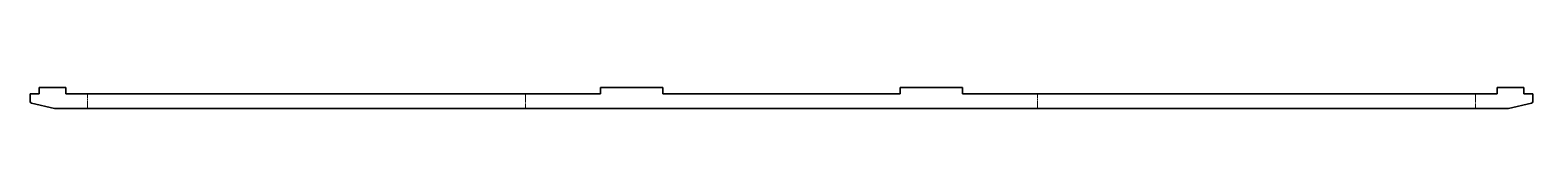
# Model space of a CAD drawing. Header units: millimetres. Extents: x 0 to 837, y 0 to 12.
import ezdxf

# ---------------------------------------------------------------- set-up
doc = ezdxf.new("R2010")
doc.units = ezdxf.units.MM
doc.linetypes.add('Chain', pattern=[13.68, 9.12, -1.14, 2.28, -1.14])
doc.layers.add('SIMUMAK Bend Centerline (ISO)', color=7, linetype='Chain', lineweight=9)
doc.layers.add('SIMUMAK Visible (ISO)', color=7, linetype='Continuous', lineweight=35)

# ---------------------------------------------------------------- blocks, each defined once
blk = doc.blocks.new('SIL-026-CRIP-02_Sheet_5_SIL-026-CRIP-02 (Desplegada)')
at = {"layer": 'SIMUMAK Bend Centerline (ISO)', "ltscale": 0.263158}
for p, q in [((-386.62, 2.25), (-386.62, -5.75)), ((-142.54, -5.75), (-142.54, 2.25)), ((142.54, 2.25), (142.54, -5.75)), ((386.62, -5.75), (386.62, 2.25))]:
    blk.add_line(p, q, dxfattribs=at)
at = {"layer": 'SIMUMAK Visible (ISO)'}
for p, q in [((-418.66, -1.95), (-418.66, 2.25)), ((-418.66, 2.25), (-413.56, 2.25)), ((-413.56, 5.75), (-413.56, 2.25)), ((-398.76, 5.75), (-413.56, 5.75)), ((-398.76, 2.25), (-398.76, 5.75)), ((-398.76, 2.25), (-100.85, 2.25)), ((-100.85, 5.75), (-100.85, 2.25)), ((-66.05, 5.75), (-100.85, 5.75)), ((-66.05, 2.25), (-66.05, 5.75)), ((-66.05, 2.25), (66.05, 2.25)), ((66.05, 5.75), (66.05, 2.25)), ((100.85, 5.75), (66.05, 5.75)), ((100.85, 2.25), (100.85, 5.75)), ((100.85, 2.25), (398.76, 2.25)), ((398.76, 5.75), (398.76, 2.25)), ((413.56, 5.75), (398.76, 5.75)), ((413.56, 2.25), (413.56, 5.75)), ((413.56, 2.25), (418.66, 2.25)), ((418.66, 2.25), (418.66, -1.95)), ((-417.87, -2.92), (-404.99, -5.75)), ((404.99, -5.75), (-404.99, -5.75)), ((404.99, -5.75), (417.87, -2.92))]:
    blk.add_line(p, q, dxfattribs=at)
at = {"layer": 'SIMUMAK Visible (ISO)', "extrusion": (0, 0, -1)}
for centre, start, end in [((417.66, -1.95), 282.38366, 360), ((-417.66, -1.95), 180, 257.61634)]:
    blk.add_arc(centre, 1, start, end, dxfattribs=at)

msp = doc.modelspace()

# ---------------------------------------------------------------- block references
msp.add_blockref('SIL-026-CRIP-02_Sheet_5_SIL-026-CRIP-02 (Desplegada)', (418.66, 5.75))

doc.saveas('drawing.dxf')
